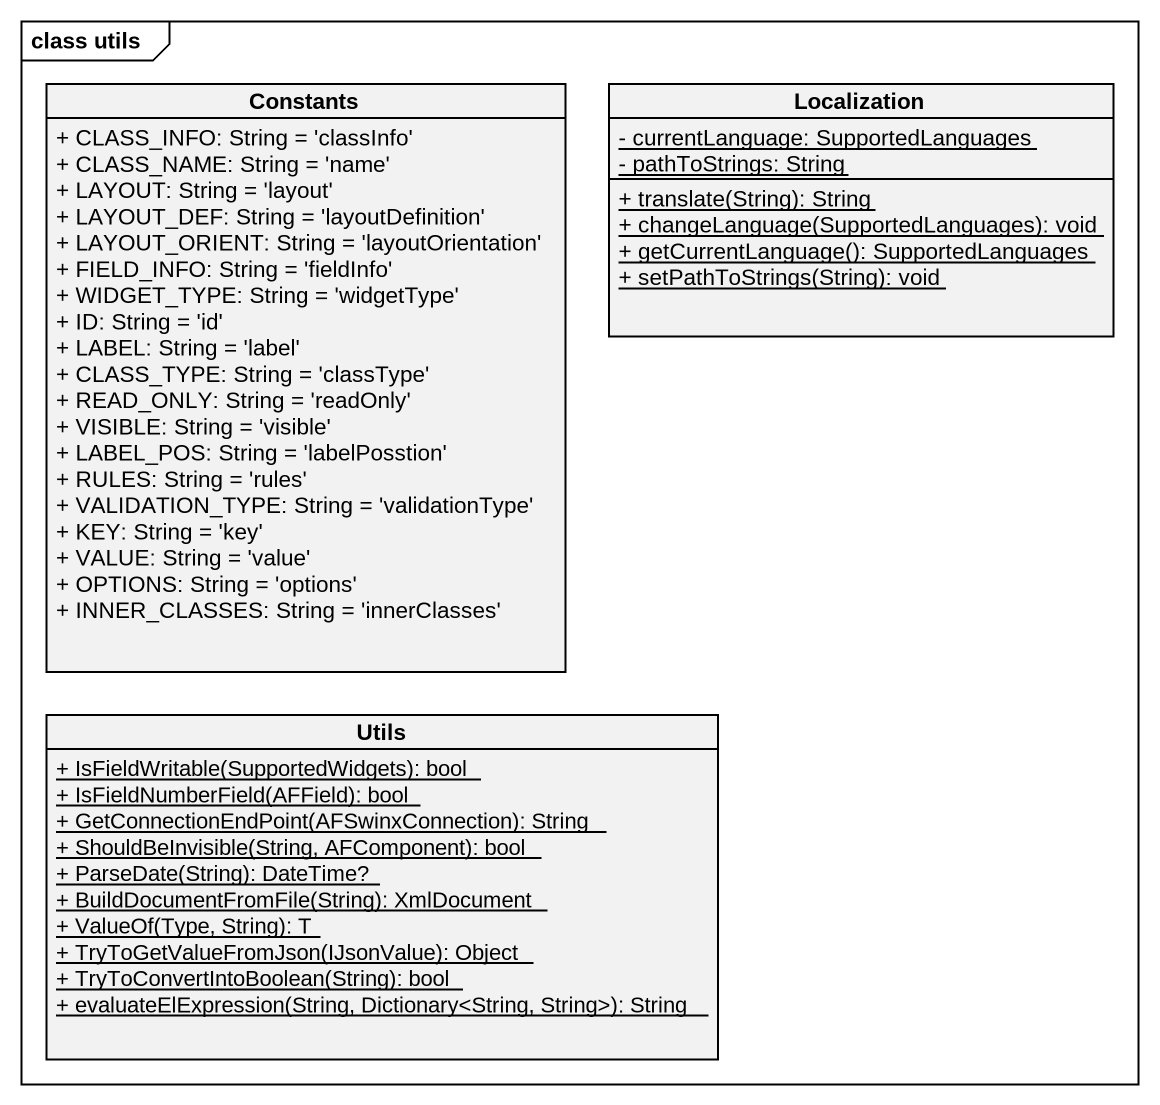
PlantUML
@startuml
mainframe class utils
hide circle
hide empty members
skinparam classAttributeIconSize 0
class Constants {
  + CLASS_INFO: String = 'classInfo'
  + CLASS_NAME: String = 'name'
  + LAYOUT: String = 'layout'
  + LAYOUT_DEF: String = 'layoutDefinition'
  + LAYOUT_ORIENT: String = 'layoutOrientation'
  + FIELD_INFO: String = 'fieldInfo'
  + WIDGET_TYPE: String = 'widgetType'
  + ID: String = 'id'
  + LABEL: String = 'label'
  + CLASS_TYPE: String = 'classType'
  + READ_ONLY: String = 'readOnly'
  + VISIBLE: String = 'visible'
  + LABEL_POS: String = 'labelPosstion'
  + RULES: String = 'rules'
  + VALIDATION_TYPE: String = 'validationType'
  + KEY: String = 'key'
  + VALUE: String = 'value'
  + OPTIONS: String = 'options'
  + INNER_CLASSES: String = 'innerClasses'
}
class Localization {
  {static} - currentLanguage: SupportedLanguages
  {static} - pathToStrings: String
  {static} + translate(String): String
  {static} + changeLanguage(SupportedLanguages): void
  {static} + getCurrentLanguage(): SupportedLanguages
  {static} + setPathToStrings(String): void
}
class Utils {
  {static} + IsFieldWritable(SupportedWidgets): bool
  {static} + IsFieldNumberField(AFField): bool
  {static} + GetConnectionEndPoint(AFSwinxConnection): String
  {static} + ShouldBeInvisible(String, AFComponent): bool
  {static} + ParseDate(String): DateTime?
  {static} + BuildDocumentFromFile(String): XmlDocument
  {static} + ValueOf(Type, String): T
  {static} + TryToGetValueFromJson(IJsonValue): Object
  {static} + TryToConvertIntoBoolean(String): bool
  {static} + evaluateElExpression(String, Dictionary<String, String>): String
}
@enduml
